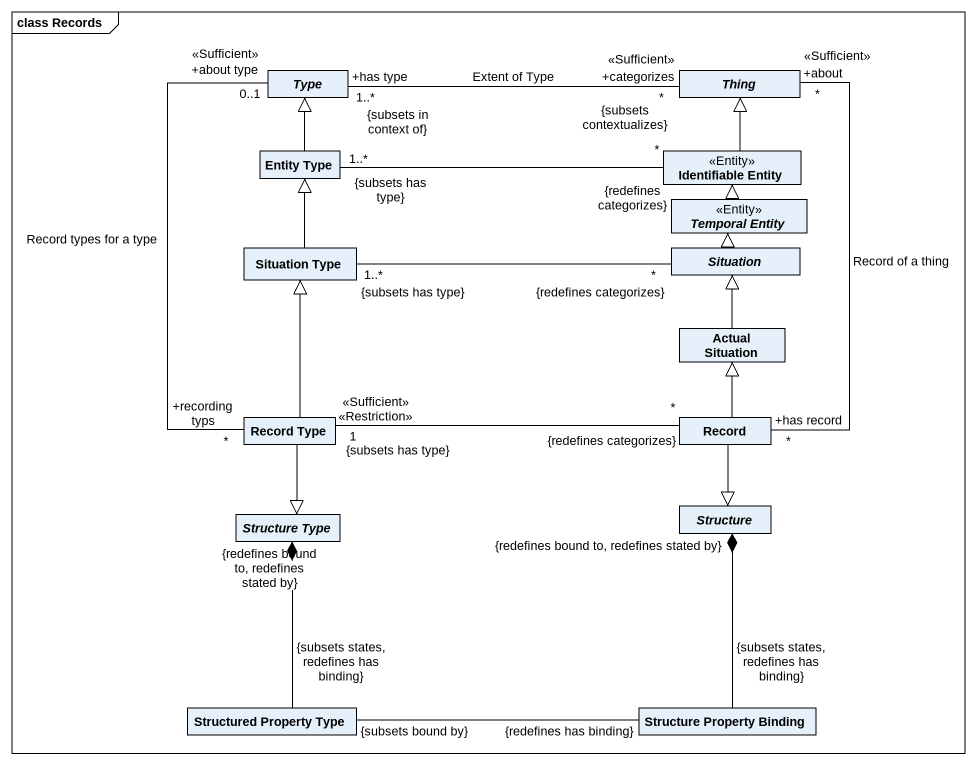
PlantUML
@startuml
mainframe class Records
hide circle
hide empty members
abstract class Type
abstract class Thing
class "Entity Type" as Entity_Type
class "Identifiable Entity" as Identifiable_Entity <<Entity>>
abstract class "Temporal Entity" as Temporal_Entity <<Entity>>
class "Situation Type" as Situation_Type
abstract class Situation
class "Actual Situation" as Actual_Situation
class "Record Type" as Record_Type
class "Record" as Record_
abstract class "Structure Type" as Structure_Type
abstract class Structure
class "Structured Property Type" as Structured_Property_Type
class "Structure Property Binding" as Structure_Property_Binding
Type "+has type\n1..*\n{subsets in context of}" -right- "+categorizes\n*\n{subsets contextualizes}\n<<Sufficient>>" Thing : Extent of Type
Entity_Type -up-|> Type
Entity_Type "1..*\n{subsets has type}" -right- "{redefines categorizes}\n*" Identifiable_Entity
Identifiable_Entity -up-|> Thing
Temporal_Entity -up-|> Identifiable_Entity
Situation_Type -up-|> Entity_Type
Situation_Type "1..*\n{subsets has type}" -right- "*\n{redefines categorizes}" Situation
Situation -up-|> Temporal_Entity
Actual_Situation -up-|> Situation
Record_Type "+recording typs\n*" -up- "+about type\n0..1\n<<Sufficient>>" Type : Record types for a type
Record_Type -up-|> Situation_Type
Record_Type "1\n{subsets has type}\n<<Sufficient>> <<Restriction>>" -right- "*\n{redefines categorizes}" Record_
Record_Type --|> Structure_Type
Record_ "+has record\n*" -up- "+about\n*\n<<Sufficient>>" Thing : Record of a thing
Record_ -up-|> Actual_Situation
Record_ --|> Structure
Structure_Type "{redefines bound to, redefines stated by}" *-- "{subsets states, redefines has binding}" Structured_Property_Type
Structure "{redefines bound to, redefines stated by}" *-- "{subsets states, redefines has binding}" Structure_Property_Binding
Structure_Property_Binding "{redefines has binding}" -left- "{subsets bound by}" Structured_Property_Type
@enduml
